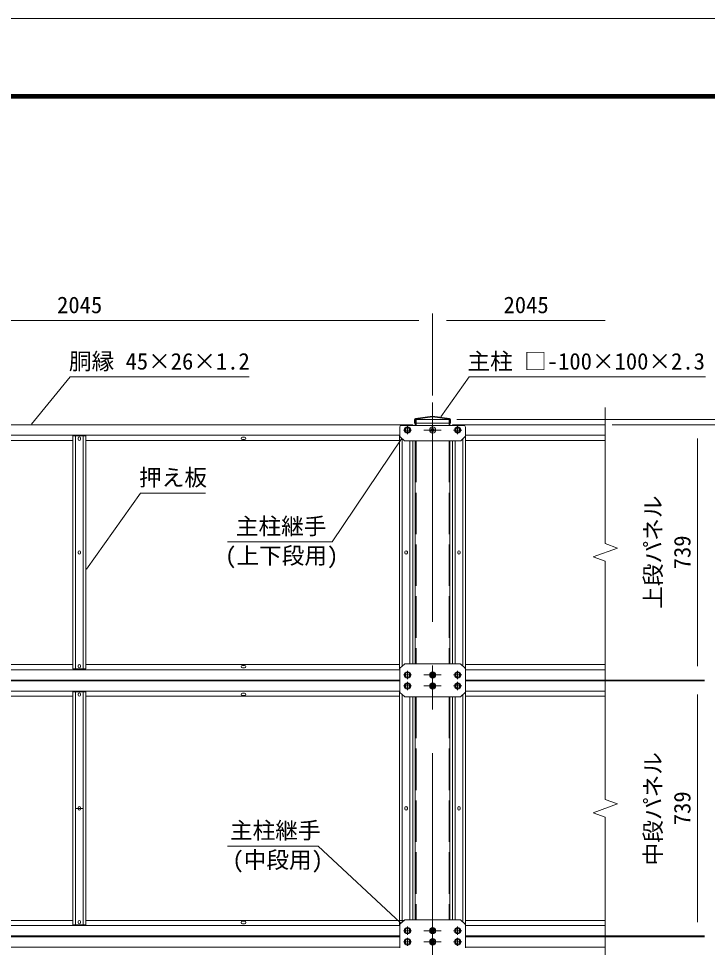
# Model space of a CAD drawing. Units: millimetres, scale not verified. Extents: x -4200 to 4200, y -2970 to 2970.
# Drawn here: x -2494 to -500, y 281 to 2970 of the extents above; entities that cross this region are included whole.
import ezdxf
from ezdxf.enums import TextEntityAlignment as Align

# ---------------------------------------------------------------- set-up
doc = ezdxf.new("R2010")
doc.units = ezdxf.units.MM
doc.header["$LTSCALE"] = 20
doc.linetypes.add('DASHED', pattern=[7.5, 6, -1.5])
doc.linetypes.add('USER1', pattern=[50.8, 31.75, -6.35, 6.35, -6.35])
for name, color, linetype, lineweight in [('0-0_D-TTL', 2, 'Continuous', 18), ('0-4_D-BMK', 2, 'USER1', 13), ('0-6_D-STR1', 1, 'Continuous', 18), ('0-7_D-STR3', 3, 'Continuous', 13), ('0-8_D-STR-DIM', 7, 'Continuous', 9)]:
    doc.layers.add(name, color=color, linetype=linetype, lineweight=lineweight)
doc.layers.add('0-C_D-STR-TXT', color=7, linetype='Continuous')
doc.styles.add('ＭＳ ゴシック', font='')
doc.styles.get('ＭＳ ゴシック').set_extended_font_data('MS Gothic')

msp = doc.modelspace()

# ---------------------------------------------------------------- linework, layer by layer
at = {"layer": '0-0_D-TTL'}
for points in [[(-4200, 2970), (4200, 2970), (4200, -2970), (-4200, -2970)], [(-3930, 2750), (3930, 2750), (3930, -2750), (-3930, -2750)], [(-3927.5, 2747.5), (3927.5, 2747.5), (3927.5, -2747.5), (-3927.5, -2747.5)], [(-3925, 2745), (3925, 2745), (3925, -2745), (-3925, -2745)], [(-3922.5, 2742.5), (3922.5, 2742.5), (3922.5, -2742.5), (-3922.5, -2742.5)], [(-3920, 2740), (3920, 2740), (3920, -2740), (-3920, -2740)]]:
    msp.add_lwpolyline(points, close=True, dxfattribs=at)
at = {"layer": '0-4_D-BMK'}
for p, q in [((-1295.4, 1858.74), (-1295.4, -1215.76)), ((-1355.9, 1778.74), (-1379.9, 1778.74)), ((-1367.9, 1766.74), (-1367.9, 1790.74)), ((-1320.4, 1778.74), (-1270.4, 1778.74)), ((-1288.28, 1778.74), (-1302.53, 1778.74)), ((-1295.4, 1787.37), (-1295.4, 1770.12)), ((-1210.9, 1778.74), (-1234.9, 1778.74)), ((-1222.9, 1766.74), (-1222.9, 1790.74)), ((-1367.9, 1057.74), (-1367.9, 1081.74)), ((-1295.4, 1078.37), (-1295.4, 1061.12)), ((-1222.9, 1057.74), (-1222.9, 1081.74)), ((-1379.9, 1069.74), (-1355.9, 1069.74)), ((-1367.9, 1025.74), (-1367.9, 1049.74)), ((-1320.4, 1069.74), (-1270.4, 1069.74)), ((-1234.9, 1069.74), (-1210.9, 1069.74)), ((-1222.9, 1025.74), (-1222.9, 1049.74)), ((-1379.9, 1037.74), (-1355.9, 1037.74)), ((-1320.4, 1037.74), (-1270.4, 1037.74)), ((-1295.4, 1046.37), (-1295.4, 1028.12)), ((-1234.9, 1037.74), (-1210.9, 1037.74)), ((-2326.9, 683.24), (-2308.9, 683.24)), ((-1379.9, 328.74), (-1355.9, 328.74)), ((-1367.9, 316.74), (-1367.9, 340.74)), ((-1320.4, 328.74), (-1270.4, 328.74)), ((-1295.4, 337.37), (-1295.4, 320.12)), ((-1234.9, 328.74), (-1210.9, 328.74)), ((-1222.9, 316.74), (-1222.9, 340.74)), ((-1379.9, 296.74), (-1355.9, 296.74)), ((-1367.9, 284.74), (-1367.9, 308.74)), ((-1320.4, 296.74), (-1270.4, 296.74)), ((-1295.4, 305.37), (-1295.4, 287.12)), ((-1234.9, 296.74), (-1210.9, 296.74)), ((-1222.9, 284.74), (-1222.9, 308.74))]:
    msp.add_line(p, q, dxfattribs=at)
at = {"layer": '0-6_D-STR1'}
for p, q in [((-1347.4, 1808.94), (-1347.4, 1798.74)), ((-1344.63, 1812.11), (-1295.4, 1818.74)), ((-1295.4, 1818.74), (-1246.18, 1812.11)), ((-1243.4, 1808.94), (-1243.4, 1798.74)), ((-3282.9, 1793.74), (-1352.9, 1793.74)), ((-1352.9, 1793.74), (-1352.9, 1792.24)), ((-1345.4, 1798.74), (-1345.4, 1792.24)), ((-1245.4, 1798.74), (-1245.4, 1792.24)), ((-1237.9, 1793.74), (-795.4, 1793.74)), ((-1237.9, 1793.74), (-1237.9, 1792.24)), ((-3245.4, 1763.74), (-1389.4, 1763.74)), ((-3244.9, 1748.74), (-2336.9, 1748.74)), ((-2298.9, 1748.74), (-1390.9, 1748.74)), ((-1845.9, 1758.24), (-1839.9, 1758.24)), ((-1845.9, 1751.24), (-1839.9, 1751.24)), ((-1200.4, 1763.74), (-795.4, 1763.74)), ((-1199.9, 1748.74), (-795.4, 1748.74)), ((-1345.4, 1747.24), (-1345.4, 1101.24)), ((-1245.4, 1747.24), (-1245.4, 1101.24)), ((-3244.9, 1099.74), (-2336.9, 1099.74)), ((-3244.4, 1084.74), (-1390.4, 1084.74)), ((-2298.9, 1099.74), (-1390.9, 1099.74)), ((-1845.9, 1097.24), (-1839.9, 1097.24)), ((-1845.9, 1090.24), (-1839.9, 1090.24)), ((-1199.9, 1099.74), (-795.4, 1099.74)), ((-1199.4, 1084.74), (-795.4, 1084.74)), ((-3245.4, 1052.74), (-1390.4, 1052.74)), ((-3244.4, 1054.74), (-1390.4, 1054.74)), ((-1200.4, 1052.74), (-795.4, 1052.74)), ((-1199.4, 1054.74), (-795.4, 1054.74)), ((-3245.4, 1022.74), (-1390.4, 1022.74)), ((-1200.4, 1022.74), (-795.4, 1022.74)), ((-3244.9, 1007.74), (-2336.9, 1007.74)), ((-2298.9, 1007.74), (-1390.9, 1007.74)), ((-1845.9, 1017.24), (-1839.9, 1017.24)), ((-1845.9, 1010.24), (-1839.9, 1010.24)), ((-1345.4, 1006.24), (-1345.4, 360.24)), ((-1245.4, 1006.24), (-1245.4, 360.24)), ((-1199.9, 1007.74), (-795.4, 1007.74)), ((-3244.9, 358.74), (-2336.9, 358.74)), ((-2298.9, 358.74), (-1378.02, 358.74)), ((-1845.9, 356.24), (-1839.9, 356.24)), ((-1199.9, 358.74), (-795.4, 358.74)), ((-3245.4, 343.74), (-1390.4, 343.74)), ((-1845.9, 349.24), (-1839.9, 349.24)), ((-1200.4, 343.74), (-795.4, 343.74)), ((-3245.4, 313.74), (-1390.4, 313.74)), ((-3245.4, 311.74), (-1390.4, 311.74)), ((-1200.4, 313.74), (-795.4, 313.74)), ((-1200.4, 311.74), (-795.4, 311.74)), ((-3245.4, 281.74), (-1390.4, 281.74)), ((-1200.4, 281.74), (-795.4, 281.74))]:
    msp.add_line(p, q, dxfattribs=at)
at = {"layer": '0-6_D-STR1', "linetype": 'DASHED'}
for p, q in [((-1345.8, 1798.74), (-1345.8, 1808.94)), ((-1343.1, 1808.74), (-1343.1, 1792.24)), ((-1247.7, 1808.74), (-1247.7, 1792.24)), ((-1245, 1808.94), (-1245, 1798.74)), ((-1347.4, 1798.74), (-1243.4, 1798.74)), ((-1343.1, 1747.24), (-1343.1, 1101.24)), ((-1247.7, 1747.24), (-1247.7, 1101.24)), ((-1343.1, 1006.24), (-1343.1, 360.24)), ((-1247.7, 1006.24), (-1247.7, 360.24))]:
    msp.add_line(p, q, dxfattribs=at)
for points in [[(-1245.4, 1798.74), (-1245.4, 1808.74), (-1345.4, 1808.74), (-1345.4, 1798.74)], [(-1344.42, 1810.53), (-1295.4, 1817.13), (-1246.39, 1810.53)]]:
    msp.add_lwpolyline(points, dxfattribs=at)
for centre in [(-1295.4, 1069.74), (-1295.4, 1037.74)]:
    msp.add_circle(centre, 6, dxfattribs=at)
at = {"layer": '0-6_D-STR1'}
for centre in [(-1295.4, 328.74), (-1295.4, 296.74)]:
    msp.add_circle(centre, 6, dxfattribs=at)
for centre, radius, start, end in [((-1344.2, 1808.94), 3.2, 97.6668, 180), ((-1246.6, 1808.94), 3.2, 0, 82.3332), ((-1845.9, 1754.74), 3.5, 90, 270), ((-1839.9, 1754.74), 3.5, 270, 90), ((-1845.9, 1093.74), 3.5, 90, 270), ((-1839.9, 1093.74), 3.5, 270, 90), ((-1845.9, 1013.74), 3.5, 90, 270), ((-1839.9, 1013.74), 3.5, 270, 90), ((-1845.9, 352.74), 3.5, 90, 270), ((-1839.9, 352.74), 3.5, 270, 90)]:
    msp.add_arc(centre, radius, start, end, dxfattribs=at)
at = {"layer": '0-6_D-STR1', "linetype": 'DASHED'}
for centre, start, end in [((-1344.2, 1808.94), 97.6668, 180), ((-1246.6, 1808.94), 0, 82.3332)]:
    msp.add_arc(centre, 1.6, start, end, dxfattribs=at)
at = {"layer": '0-7_D-STR3'}
for p, q in [((-1390.4, 1762.43), (-1390.4, 1787.24)), ((-1385.4, 1792.24), (-1205.4, 1792.24)), ((-1367.9, 1786.24), (-1374.4, 1782.5)), ((-1374.4, 1782.5), (-1374.4, 1774.98)), ((-1367.9, 1786.24), (-1361.4, 1782.5)), ((-1361.4, 1782.5), (-1361.4, 1774.98)), ((-1222.9, 1786.24), (-1229.4, 1782.5)), ((-1229.4, 1782.5), (-1229.4, 1774.98)), ((-1222.9, 1786.24), (-1216.4, 1782.5)), ((-1216.4, 1782.5), (-1216.4, 1774.98)), ((-1200.4, 1787.24), (-1200.4, 1762.07)), ((-2336.9, 1761.49), (-2298.9, 1761.49)), ((-2336.9, 1086.99), (-2336.9, 1761.49)), ((-2336.9, 1761.49), (-2298.9, 1761.49)), ((-2328.9, 1086.99), (-2328.9, 1761.49)), ((-2321.4, 1755.24), (-2321.4, 1752.24)), ((-2314.4, 1752.24), (-2314.4, 1755.24)), ((-2306.9, 1086.99), (-2306.9, 1761.49)), ((-2298.9, 1086.99), (-2298.9, 1761.49)), ((-1390.32, 1761.49), (-1390.9, 1761.49)), ((-1390.9, 1086.99), (-1390.9, 1761.49)), ((-1376.99, 1747.83), (-1388.8, 1758.76)), ((-1382.9, 1095.21), (-1382.9, 1753.3)), ((-1367.9, 1771.24), (-1374.4, 1774.98)), ((-1367.9, 1771.24), (-1361.4, 1774.98)), ((-1222.9, 1771.24), (-1229.4, 1774.98)), ((-1222.9, 1771.24), (-1216.4, 1774.98)), ((-1213.82, 1747.83), (-1202.01, 1758.76)), ((-1207.9, 1096.13), (-1207.9, 1753.26)), ((-1199.9, 1086.99), (-1199.9, 1761.49)), ((-1215.23, 1747.24), (-1375.58, 1747.24)), ((-1360.9, 1101.24), (-1360.9, 1747.24)), ((-1352.9, 1101.24), (-1352.9, 1747.24)), ((-1237.9, 1101.24), (-1237.9, 1747.24)), ((-1229.9, 1101.24), (-1229.9, 1747.24)), ((-2321.4, 1422.74), (-2321.4, 1425.74)), ((-2314.4, 1425.74), (-2314.4, 1422.74)), ((-1375.4, 1425.74), (-1375.4, 1422.74)), ((-1368.4, 1422.74), (-1368.4, 1425.74)), ((-1222.4, 1422.74), (-1222.4, 1425.74)), ((-1215.4, 1425.74), (-1215.4, 1422.74)), ((-2336.9, 1086.99), (-2298.9, 1086.99)), ((-2321.4, 1093.24), (-2321.4, 1096.24)), ((-2314.4, 1096.24), (-2314.4, 1093.24)), ((-1390.4, 1086.99), (-1390.9, 1086.99)), ((-1390.4, 1020.11), (-1390.4, 1087.37)), ((-1389.76, 1088.83), (-1376.98, 1100.71)), ((-1375.62, 1101.24), (-1215.69, 1101.24)), ((-1367.9, 1077.24), (-1374.4, 1073.5)), ((-1367.9, 1077.24), (-1361.4, 1073.5)), ((-1222.9, 1077.24), (-1229.4, 1073.5)), ((-1222.9, 1077.24), (-1216.4, 1073.5)), ((-1213.83, 1100.71), (-1201.04, 1088.83)), ((-1200.4, 1087.37), (-1200.4, 1020.11)), ((-1374.4, 1073.5), (-1374.4, 1065.98)), ((-1367.9, 1062.24), (-1374.4, 1065.98)), ((-1367.9, 1062.24), (-1361.4, 1065.98)), ((-1361.4, 1073.5), (-1361.4, 1065.98)), ((-1229.4, 1073.5), (-1229.4, 1065.98)), ((-1222.9, 1062.24), (-1229.4, 1065.98)), ((-1222.9, 1062.24), (-1216.4, 1065.98)), ((-1216.4, 1073.5), (-1216.4, 1065.98)), ((-1367.9, 1045.24), (-1374.4, 1041.5)), ((-1374.4, 1041.5), (-1374.4, 1033.98)), ((-1367.9, 1030.24), (-1374.4, 1033.98)), ((-1367.9, 1045.24), (-1361.4, 1041.5)), ((-1367.9, 1030.24), (-1361.4, 1033.98)), ((-1361.4, 1041.5), (-1361.4, 1033.98)), ((-1222.9, 1045.24), (-1229.4, 1041.5)), ((-1229.4, 1041.5), (-1229.4, 1033.98)), ((-1222.9, 1030.24), (-1229.4, 1033.98)), ((-1222.9, 1045.24), (-1216.4, 1041.5)), ((-1222.9, 1030.24), (-1216.4, 1033.98)), ((-1216.4, 1041.5), (-1216.4, 1033.98)), ((-2336.9, 1020.49), (-2298.9, 1020.49)), ((-2336.9, 345.99), (-2336.9, 1020.49)), ((-2336.9, 1020.49), (-2298.9, 1020.49)), ((-2328.9, 345.99), (-2328.9, 1020.49)), ((-2321.4, 1014.24), (-2321.4, 1011.24)), ((-2314.4, 1011.24), (-2314.4, 1014.24)), ((-2306.9, 345.99), (-2306.9, 1020.49)), ((-2298.9, 345.99), (-2298.9, 1020.49)), ((-1390.4, 1020.49), (-1390.9, 1020.49)), ((-1390.9, 345.99), (-1390.9, 1020.49)), ((-1390.4, 1020.49), (-1390.9, 1020.49)), ((-1376.98, 1006.78), (-1389.76, 1018.65)), ((-1382.9, 354.21), (-1382.9, 1012.28)), ((-1215.19, 1006.24), (-1375.62, 1006.24)), ((-1360.9, 360.24), (-1360.9, 1006.24)), ((-1352.9, 360.24), (-1352.9, 1006.24)), ((-1237.9, 360.24), (-1237.9, 1006.24)), ((-1229.9, 360.24), (-1229.9, 1006.24)), ((-1201.04, 1018.65), (-1213.83, 1006.78)), ((-1207.9, 354.21), (-1207.9, 1012.28)), ((-1200.4, 1020.49), (-1199.9, 1020.49)), ((-1200.4, 1020.49), (-1199.9, 1020.49)), ((-1199.9, 345.99), (-1199.9, 1020.49)), ((-2321.4, 681.74), (-2321.4, 684.74)), ((-2314.4, 684.74), (-2314.4, 681.74)), ((-1375.4, 684.74), (-1375.4, 681.74)), ((-1368.4, 681.74), (-1368.4, 684.74)), ((-1222.4, 681.74), (-1222.4, 684.74)), ((-1215.4, 684.74), (-1215.4, 681.74)), ((-2321.4, 352.24), (-2321.4, 355.24)), ((-2314.4, 355.24), (-2314.4, 352.24)), ((-1389.76, 347.83), (-1376.98, 359.71)), ((-1375.62, 360.24), (-1215.69, 360.24)), ((-1213.83, 359.71), (-1201.04, 347.83)), ((-2336.9, 345.99), (-2298.9, 345.99)), ((-1390.4, 345.99), (-1390.9, 345.99)), ((-1390.4, 279.11), (-1390.4, 346.37)), ((-1367.9, 336.24), (-1374.4, 332.5)), ((-1374.4, 332.5), (-1374.4, 324.98)), ((-1367.9, 321.24), (-1374.4, 324.98)), ((-1367.9, 336.24), (-1361.4, 332.5)), ((-1367.9, 321.24), (-1361.4, 324.98)), ((-1361.4, 332.5), (-1361.4, 324.98)), ((-1222.9, 336.24), (-1229.4, 332.5)), ((-1229.4, 332.5), (-1229.4, 324.98)), ((-1222.9, 321.24), (-1229.4, 324.98)), ((-1222.9, 336.24), (-1216.4, 332.5)), ((-1222.9, 321.24), (-1216.4, 324.98)), ((-1216.4, 332.5), (-1216.4, 324.98)), ((-1200.4, 346.37), (-1200.4, 279.11)), ((-1200.4, 345.99), (-1199.9, 345.99)), ((-1367.9, 304.24), (-1374.4, 300.5)), ((-1374.4, 300.5), (-1374.4, 292.98)), ((-1367.9, 304.24), (-1361.4, 300.5)), ((-1361.4, 300.5), (-1361.4, 292.98)), ((-1222.9, 304.24), (-1229.4, 300.5)), ((-1229.4, 300.5), (-1229.4, 292.98)), ((-1222.9, 304.24), (-1216.4, 300.5)), ((-1216.4, 300.5), (-1216.4, 292.98)), ((-1367.9, 289.24), (-1374.4, 292.98)), ((-1367.9, 289.24), (-1361.4, 292.98)), ((-1222.9, 289.24), (-1229.4, 292.98)), ((-1222.9, 289.24), (-1216.4, 292.98))]:
    msp.add_line(p, q, dxfattribs=at)
at = {"layer": '0-7_D-STR3', "linetype": 'DASHED'}
for p, q in [((-1301.06, 1778.74), (-1295.4, 1784.4)), ((-1295.4, 1773.08), (-1301.06, 1778.74)), ((-1289.75, 1778.74), (-1295.4, 1784.4)), ((-1295.4, 1773.08), (-1289.75, 1778.74)), ((-1301.06, 1069.74), (-1295.4, 1075.4)), ((-1295.4, 1064.08), (-1301.06, 1069.74)), ((-1289.75, 1069.74), (-1295.4, 1075.4)), ((-1295.4, 1064.08), (-1289.75, 1069.74)), ((-1301.06, 1037.74), (-1295.4, 1043.4)), ((-1295.4, 1032.08), (-1301.06, 1037.74)), ((-1289.75, 1037.74), (-1295.4, 1043.4)), ((-1295.4, 1032.08), (-1289.75, 1037.74)), ((-1301.06, 328.74), (-1295.4, 334.4)), ((-1295.4, 323.08), (-1301.06, 328.74)), ((-1289.75, 328.74), (-1295.4, 334.4)), ((-1295.4, 323.08), (-1289.75, 328.74)), ((-1301.06, 296.74), (-1295.4, 302.4)), ((-1295.4, 291.08), (-1301.06, 296.74)), ((-1289.75, 296.74), (-1295.4, 302.4)), ((-1295.4, 291.08), (-1289.75, 296.74))]:
    msp.add_line(p, q, dxfattribs=at)
at = {"layer": '0-7_D-STR3'}
for centre, radius in [((-1367.9, 1778.74), 9), ((-1367.9, 1778.74), 6.5), ((-1295.4, 1778.74), 9), ((-1222.9, 1778.74), 9), ((-1222.9, 1778.74), 6.5), ((-1367.9, 1069.74), 9), ((-1367.9, 1069.74), 6.5), ((-1295.4, 1069.74), 9), ((-1222.9, 1069.74), 9), ((-1222.9, 1069.74), 6.5), ((-1367.9, 1037.74), 9), ((-1367.9, 1037.74), 6.5), ((-1295.4, 1037.74), 9), ((-1222.9, 1037.74), 9), ((-1222.9, 1037.74), 6.5), ((-1367.9, 328.74), 9), ((-1367.9, 328.74), 6.5), ((-1295.4, 328.74), 9), ((-1222.9, 328.74), 9), ((-1222.9, 328.74), 6.5), ((-1367.9, 296.74), 9), ((-1367.9, 296.74), 6.5), ((-1295.4, 296.74), 9), ((-1222.9, 296.74), 9), ((-1222.9, 296.74), 6.5)]:
    msp.add_circle(centre, radius, dxfattribs=at)
at = {"layer": '0-7_D-STR3', "linetype": 'DASHED'}
for centre, radius in [((-1295.4, 1778.74), 4), ((-1295.4, 1778.74), 3.2), ((-1295.4, 1069.74), 4), ((-1295.4, 1069.74), 3.2), ((-1295.4, 1037.74), 4), ((-1295.4, 1037.74), 3.2), ((-1295.4, 328.74), 4), ((-1295.4, 328.74), 3.2), ((-1295.4, 296.74), 4), ((-1295.4, 296.74), 3.2)]:
    msp.add_circle(centre, radius, dxfattribs=at)
at = {"layer": '0-7_D-STR3'}
for centre, radius, start, end in [((-1385.4, 1787.24), 5, 90, 180), ((-1205.4, 1787.24), 5, 0, 90), ((-2317.9, 1755.24), 3.5, 0, 180), ((-2317.9, 1752.24), 3.5, 180, 0), ((-1385.4, 1762.43), 5, 180, 227.21723), ((-1205.4, 1762.43), 5, 312.78277, 0), ((-1375.58, 1749.24), 2, 225.00001, 270), ((-1215.23, 1749.24), 2, 270, 314.99999), ((-2317.9, 1425.74), 3.5, 0, 180), ((-1371.9, 1425.74), 3.5, 0, 180), ((-1218.9, 1425.74), 3.5, 0, 180), ((-2317.9, 1422.74), 3.5, 180, 0), ((-1371.9, 1422.74), 3.5, 180, 0), ((-1218.9, 1422.74), 3.5, 180, 0), ((-2317.9, 1096.24), 3.5, 0, 180), ((-2317.9, 1093.24), 3.5, 180, 0), ((-1388.4, 1087.37), 2, 132.87889, 180), ((-1375.62, 1099.24), 2, 90, 132.87889), ((-1215.67, 1097.79), 3.46, 57.70556, 90.24849), ((-1202.4, 1087.37), 2, 0, 47.12111), ((-2317.9, 1014.24), 3.5, 0, 180), ((-2317.9, 1011.24), 3.5, 180, 0), ((-1388.4, 1020.11), 2, 180, 227.12111), ((-1375.62, 1008.24), 2, 227.12111, 270), ((-1215.19, 1008.24), 2, 270, 312.87889), ((-1202.4, 1020.11), 2, 312.87889, 0), ((-2317.9, 684.74), 3.5, 0, 180), ((-2317.9, 681.74), 3.5, 180, 0), ((-1371.9, 684.74), 3.5, 0, 180), ((-1371.9, 681.74), 3.5, 180, 0), ((-1218.9, 684.74), 3.5, 0, 180), ((-1218.9, 681.74), 3.5, 180, 0), ((-2317.9, 355.24), 3.5, 0, 180), ((-2317.9, 352.24), 3.5, 180, 0), ((-1375.62, 358.24), 2, 90, 132.87889), ((-1215.67, 356.79), 3.46, 57.70556, 90.24849), ((-1388.4, 346.37), 2, 132.87889, 180), ((-1202.4, 346.37), 2, 0, 47.12111)]:
    msp.add_arc(centre, radius, start, end, dxfattribs=at)
at = {"layer": '0-8_D-STR-DIM'}
for p, q in [((-1295.4, 1878.74), (-1295.4, 2115.8)), ((-1295.4, 1878.74), (-1295.4, 2115.8)), ((-1335.4, 2095.8), (-3300.4, 2095.8)), ((-795.4, 2095.8), (-1255.4, 2095.8)), ((-1225.4, 1808.74), (-372.2, 1808.74)), ((-1225.4, 1808.74), (-245.61, 1808.74)), ((-775.4, 1793.74), (-372.2, 1793.74)), ((-775.4, 1793.74), (-372.2, 1793.74)), ((-775.4, 1793.74), (-508.03, 1793.74)), ((-528.03, 1753.74), (-528.03, 1094.74)), ((-528.03, 1094.74), (-528.03, 1134.74)), ((-812.9, 1054.74), (-508.03, 1054.74)), ((-812.9, 1052.74), (-508.03, 1052.74)), ((-812.9, 1052.74), (-508.03, 1052.74)), ((-702.25, 1054.74), (-508.03, 1054.74)), ((-528.03, 1052.74), (-528.03, 1054.74)), ((-528.03, 1012.74), (-528.03, 972.74)), ((-528.03, 1012.74), (-528.03, 353.74)), ((-2326.4, 683.24), (-2309.4, 683.24)), ((-528.03, 353.74), (-528.03, 393.74)), ((-812.9, 313.74), (-508.03, 313.74)), ((-812.9, 313.74), (-508.03, 313.74)), ((-812.9, 311.74), (-508.03, 311.74)), ((-812.9, 311.74), (-508.03, 311.74)), ((-528.03, 313.74), (-528.03, 311.74))]:
    msp.add_line(p, q, dxfattribs=at)
for points in [[(-1826.59, 1932.68), (-2344.66, 1932.68), (-2456.93, 1795.28)], [(-505.28, 1932.68), (-1189.21, 1932.68), (-1271.3, 1816.91)], [(-795.4, -725.76), (-795.4, -197.66), (-830.64, -184.83), (-760.16, -159.18), (-795.4, -146.36), (-795.4, 657.59), (-830.64, 670.42), (-760.16, 696.07), (-795.4, 708.89), (-795.4, 1398.59), (-830.64, 1411.42), (-760.16, 1437.07), (-795.4, 1449.89), (-795.4, 1843.74)], [(-1889.34, 1455.14), (-1586.26, 1455.14), (-1385.36, 1752.88)], [(-1953.24, 1595.97), (-2141.31, 1595.97), (-2297.75, 1375.37)], [(-1889.34, 574.23), (-1626.26, 574.23), (-1388.55, 351.68)]]:
    msp.add_lwpolyline(points, dxfattribs=at)

# ---------------------------------------------------------------- texts
at = {"layer": '0-8_D-STR-DIM', "style": 'ＭＳ ゴシック'}
for p in [(-2382.5, 2102.55), (-1090, 2102.55)]:
    msp.add_text('2045', height=48.09, dxfattribs=at).set_placement(p, align=Align.BOTTOM_LEFT)
for s, p in [('上段パネル', (-618.74, 1261.02)), ('739', (-534.16, 1375.39)), ('中段パネル', (-618.87, 518.12)), ('739', (-534.29, 634.39))]:
    msp.add_text(s, height=48.09, rotation=90, dxfattribs=at).set_placement(p, align=Align.BOTTOM_LEFT)
at = {"layer": '0-C_D-STR-TXT', "style": 'ＭＳ ゴシック'}
for s, p in [('胴縁 45×26×1.2', (-2348.21, 1939.28)), ('主柱 □-100×100×2.3', (-1194.26, 1939.28)), ('押え板', (-2145.11, 1602.82)), ('主柱継手', (-1864.91, 1461.74)), ('(上下段用)', (-1896.01, 1376.74)), ('主柱継手', (-1881.91, 580.83)), ('(中段用)', (-1874.89, 495.83))]:
    msp.add_text(s, height=48.09, dxfattribs=at).set_placement(p, align=Align.BOTTOM_LEFT)

doc.saveas('drawing.dxf')
